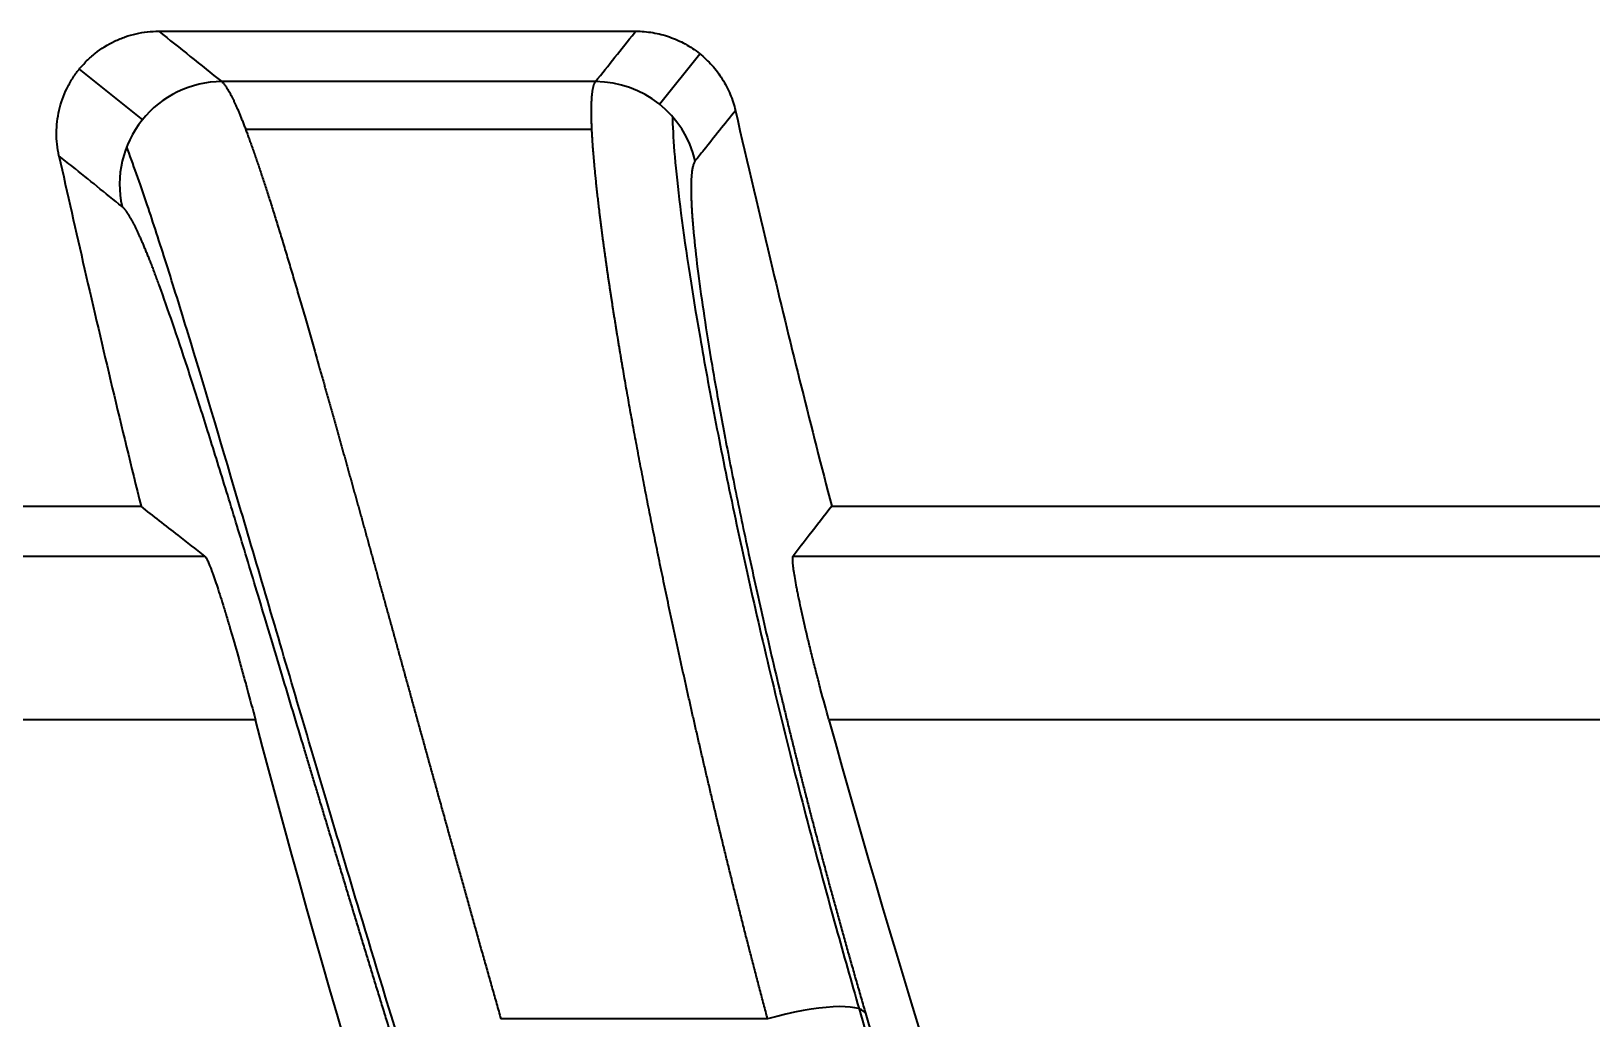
# Model space of a CAD drawing. Header units: millimetres. Extents: x 158 to 1533, y 732 to 1642.
# Drawn here: x 497.62 to 505.27, y 1045.9 to 1050.75 of the extents above; entities that cross this region are included whole.
import ezdxf

# ---------------------------------------------------------------- set-up
doc = ezdxf.new("R2010")
doc.units = ezdxf.units.MM
doc.layers.add('1', color=7, linetype='Continuous', true_color=0xffffff)

msp = doc.modelspace()

# ---------------------------------------------------------------- linework, layer by layer
at = {"layer": '1', "color": 7, "linetype": 'Continuous', "lineweight": 35}
for p, q in [((498.2418, 1050.7464), (500.5809, 1050.7464)), ((500.6973, 1050.3886), (500.8948, 1050.6362)), ((497.8517, 1050.5608), (498.1614, 1050.3122)), ((500.3839, 1050.4991), (498.5507, 1050.4991)), ((498.6669, 1050.2665), (500.366, 1050.2665)), ((488.6782, 1048.4164), (498.1544, 1048.4164)), ((501.5422, 1048.4164), (511.0184, 1048.4164)), ((488.4894, 1048.1719), (498.4672, 1048.1719)), ((501.3534, 1048.1719), (511.3312, 1048.1719)), ((498.7155, 1047.369), (488.6645, 1047.369)), ((511.5795, 1047.369), (501.5285, 1047.369)), ((501.228, 1045.9023), (499.9194, 1045.9023))]:
    msp.add_line(p, q, dxfattribs=at)
for centre, major_axis, ratio, start_param, end_param in [((498.5507, 1049.9973), (0.3137, 0.3926), 0.996495, 0.675894, 2.465701), ((500.3839, 1049.9973), (-0.3933, 0.3127), 0.997766, 4.041752, 5.383024), ((501.228, 1045.7836), (-0.4824, -0.1405), 0.227382, 3.195318, 4.646249)]:
    msp.add_ellipse(centre, major_axis=major_axis, ratio=ratio, start_param=start_param, end_param=end_param, dxfattribs=at)
for points, knots in [([(497.7519, 1050.1358), (497.7478, 1050.1543), (497.7447, 1050.1729), (497.7407, 1050.2104), (497.7389, 1050.2478), (497.7411, 1050.2849), (497.7455, 1050.322), (497.7487, 1050.3405), (497.7615, 1050.3956), (497.774, 1050.4307), (497.7985, 1050.481), (497.8076, 1050.4975), (497.8278, 1050.5293), (497.8496, 1050.5598), (497.8745, 1050.5874), (497.9009, 1050.6137), (497.915, 1050.6262), (497.9593, 1050.6614), (497.991, 1050.6811), (498.0414, 1050.7052), (498.0587, 1050.7124), (498.0944, 1050.7248), (498.1124, 1050.7299), (498.1669, 1050.7423), (498.204, 1050.7464), (498.2418, 1050.7464)], [0, 0, 0, 0, 0.0625, 0.0625, 0.125, 0.1875, 0.1875, 0.25, 0.25, 0.375, 0.375, 0.4375, 0.4375, 0.5, 0.5625, 0.5625, 0.625, 0.625, 0.75, 0.75, 0.8125, 0.8125, 0.875, 0.875, 1, 1, 1, 1]), ([(500.3839, 1050.4991), (500.4475, 1050.579), (500.5111, 1050.6589), (500.5768, 1050.7413), (500.5788, 1050.7439), (500.5809, 1050.7464)], [0, 0, 0, 0, 0.969046, 0.969046, 1, 1, 1, 1]), ([(500.5809, 1050.7464), (500.6093, 1050.7464), (500.6373, 1050.7441), (500.6925, 1050.7347), (500.7198, 1050.7277), (500.7734, 1050.7089), (500.7991, 1050.6974), (500.8481, 1050.6704), (500.8715, 1050.6548), (500.9159, 1050.6193), (500.9363, 1050.6), (500.9737, 1050.5582), (500.9906, 1050.5358), (501.0208, 1050.4877), (501.0466, 1050.4377), (501.0637, 1050.3842), (501.0701, 1050.3565)], [0, 0, 0, 0, 0.125, 0.125, 0.25, 0.25, 0.375, 0.375, 0.5, 0.5, 0.625, 0.625, 0.75, 0.75, 0.875, 1, 1, 1, 1]), ([(498.5507, 1050.4991), (498.5522, 1050.4977), (498.5551, 1050.4951), (498.5596, 1050.49), (498.5644, 1050.4841), (498.5693, 1050.4774), (498.5744, 1050.4698), (498.5797, 1050.4613), (498.5852, 1050.4519), (498.5908, 1050.4417), (498.5966, 1050.4307), (498.6027, 1050.4187), (498.6088, 1050.4059), (498.6152, 1050.3923), (498.6217, 1050.3777), (498.6285, 1050.3623), (498.6354, 1050.346), (498.6424, 1050.3289), (498.6497, 1050.3109), (498.6571, 1050.292), (498.6648, 1050.2722), (498.6726, 1050.2515), (498.6805, 1050.23), (498.6887, 1050.2077), (498.697, 1050.1844), (498.7055, 1050.1603), (498.7142, 1050.1353), (498.7231, 1050.1095), (498.7322, 1050.0828), (498.7414, 1050.0552), (498.7508, 1050.0267), (498.7604, 1049.9974), (498.7702, 1049.9673), (498.7801, 1049.9363), (498.7903, 1049.9044), (498.8006, 1049.8717), (498.8111, 1049.8381), (498.8217, 1049.8037), (498.8326, 1049.7685), (498.8436, 1049.7324), (498.8548, 1049.6954), (498.8662, 1049.6577), (498.8778, 1049.6191), (498.8895, 1049.5796), (498.9014, 1049.5394), (498.9135, 1049.4983), (498.9258, 1049.4564), (498.9383, 1049.4137), (498.9509, 1049.3702), (498.9637, 1049.3259), (498.9767, 1049.2808), (498.9899, 1049.2349), (499.0033, 1049.1882), (499.0168, 1049.1407), (499.028, 1049.1015), (499.0366, 1049.071), (499.0428, 1049.0493), (499.0489, 1049.0275), (499.0552, 1049.0055), (499.0614, 1048.9834), (499.0677, 1048.9611), (499.074, 1048.9386), (499.0804, 1048.916), (499.0869, 1048.8931), (499.0933, 1048.8702), (499.0998, 1048.847), (499.1064, 1048.8237), (499.113, 1048.8002), (499.1196, 1048.7765), (499.1263, 1048.7527), (499.133, 1048.7287), (499.1398, 1048.7045), (499.1466, 1048.6802), (499.1534, 1048.6557), (499.1603, 1048.631), (499.1672, 1048.6062), (499.1742, 1048.5812), (499.1812, 1048.5561), (499.1883, 1048.5307), (499.1953, 1048.5052), (499.2025, 1048.4796), (499.2097, 1048.4538), (499.2169, 1048.4278), (499.2241, 1048.4016), (499.2314, 1048.3753), (499.2388, 1048.3488), (499.2462, 1048.3222), (499.2536, 1048.2954), (499.2611, 1048.2684), (499.2686, 1048.2413), (499.2761, 1048.214), (499.2837, 1048.1866), (499.2914, 1048.159), (499.2991, 1048.1312), (499.3068, 1048.1033), (499.3145, 1048.0752), (499.3223, 1048.0469), (499.3302, 1048.0185), (499.3381, 1047.99), (499.346, 1047.9612), (499.354, 1047.9324), (499.362, 1047.9033), (499.3701, 1047.8741), (499.3782, 1047.8448), (499.3863, 1047.8153), (499.3945, 1047.7856), (499.4027, 1047.7558), (499.411, 1047.7259), (499.4193, 1047.6958), (499.4276, 1047.6655), (499.436, 1047.6351), (499.4445, 1047.6045), (499.4529, 1047.5738), (499.4614, 1047.5429), (499.47, 1047.5119), (499.4786, 1047.4808), (499.4872, 1047.4495), (499.4959, 1047.418), (499.5047, 1047.3864), (499.5134, 1047.3547), (499.5222, 1047.3228), (499.5311, 1047.2908), (499.54, 1047.2586), (499.5489, 1047.2263), (499.5579, 1047.1938), (499.5669, 1047.1612), (499.576, 1047.1285), (499.5851, 1047.0956), (499.5942, 1047.0626), (499.6034, 1047.0295), (499.6126, 1046.9962), (499.6219, 1046.9628), (499.6312, 1046.9292), (499.6406, 1046.8955), (499.65, 1046.8617), (499.6594, 1046.8278), (499.6689, 1046.7937), (499.6784, 1046.7595), (499.688, 1046.7251), (499.6976, 1046.6907), (499.7072, 1046.6561), (499.7169, 1046.6214), (499.7266, 1046.5865), (499.7364, 1046.5516), (499.7462, 1046.5165), (499.7561, 1046.4813), (499.766, 1046.4459), (499.7759, 1046.4105), (499.7859, 1046.3749), (499.7959, 1046.3392), (499.806, 1046.3034), (499.8161, 1046.2675), (499.8262, 1046.2315), (499.8364, 1046.1953), (499.8466, 1046.1591), (499.8569, 1046.1227), (499.8672, 1046.0863), (499.8776, 1046.0497), (499.888, 1046.013), (499.8984, 1045.9762), (499.9089, 1045.9393), (499.9159, 1045.9146), (499.9194, 1045.9023)], [0, 0, 0, 0, 0.009142, 0.018296, 0.02746, 0.036635, 0.045822, 0.055019, 0.064228, 0.073447, 0.082678, 0.091921, 0.101174, 0.11044, 0.119716, 0.129004, 0.138304, 0.147615, 0.156938, 0.166273, 0.175619, 0.184977, 0.194347, 0.203729, 0.213123, 0.222529, 0.231947, 0.241378, 0.25082, 0.260274, 0.269741, 0.27922, 0.288712, 0.298216, 0.307732, 0.317261, 0.326803, 0.336357, 0.345923, 0.355503, 0.365095, 0.3747, 0.384318, 0.393948, 0.403592, 0.413248, 0.422918, 0.432601, 0.442296, 0.452005, 0.461727, 0.471463, 0.481211, 0.490973, 0.500749, 0.505052, 0.509363, 0.51368, 0.518003, 0.522334, 0.526671, 0.531015, 0.535365, 0.539723, 0.544087, 0.548457, 0.552835, 0.557219, 0.56161, 0.566008, 0.570413, 0.574824, 0.579243, 0.583667, 0.588099, 0.592538, 0.596983, 0.601435, 0.605894, 0.61036, 0.614832, 0.619311, 0.623797, 0.62829, 0.63279, 0.637297, 0.64181, 0.64633, 0.650857, 0.655391, 0.659932, 0.664479, 0.669034, 0.673595, 0.678163, 0.682738, 0.68732, 0.691908, 0.696504, 0.701106, 0.705716, 0.710332, 0.714955, 0.719585, 0.724222, 0.728865, 0.733516, 0.738173, 0.742838, 0.747509, 0.752187, 0.756872, 0.761564, 0.766263, 0.770969, 0.775682, 0.780401, 0.785128, 0.789861, 0.794602, 0.799349, 0.804104, 0.808865, 0.813633, 0.818408, 0.82319, 0.827979, 0.832775, 0.837578, 0.842388, 0.847205, 0.852029, 0.85686, 0.861698, 0.866543, 0.871395, 0.876253, 0.881119, 0.885992, 0.890872, 0.895758, 0.900652, 0.905553, 0.91046, 0.915375, 0.920297, 0.925226, 0.930161, 0.935104, 0.940054, 0.945011, 0.949975, 0.954946, 0.959923, 0.964908, 0.9699, 0.974899, 0.979905, 0.984918, 0.989939, 0.994966, 1, 1, 1, 1]), ([(501.228, 1045.9023), (501.2217, 1045.9261), (501.209, 1045.9736), (501.1903, 1046.0446), (501.1717, 1046.1153), (501.1534, 1046.1858), (501.1353, 1046.2559), (501.1174, 1046.3258), (501.0997, 1046.3953), (501.0823, 1046.4645), (501.065, 1046.5333), (501.048, 1046.6019), (501.0311, 1046.67), (501.0145, 1046.7378), (500.9981, 1046.8052), (500.9819, 1046.8723), (500.966, 1046.9389), (500.9502, 1047.0052), (500.9346, 1047.071), (500.9193, 1047.1364), (500.9042, 1047.2014), (500.8893, 1047.266), (500.8746, 1047.3301), (500.8601, 1047.3937), (500.8458, 1047.4569), (500.8318, 1047.5196), (500.8179, 1047.5819), (500.8043, 1047.6436), (500.7909, 1047.7049), (500.7777, 1047.7657), (500.7647, 1047.8259), (500.7519, 1047.8856), (500.7393, 1047.9448), (500.727, 1048.0035), (500.7148, 1048.0616), (500.7029, 1048.1192), (500.6912, 1048.1763), (500.6797, 1048.2327), (500.6684, 1048.2886), (500.6573, 1048.3439), (500.6465, 1048.3987), (500.6358, 1048.4528), (500.6254, 1048.5064), (500.6152, 1048.5593), (500.6052, 1048.6117), (500.5954, 1048.6634), (500.5858, 1048.7145), (500.5764, 1048.765), (500.5673, 1048.8149), (500.5583, 1048.8641), (500.5496, 1048.9126), (500.5411, 1048.9605), (500.5328, 1049.0078), (500.5247, 1049.0544), (500.5181, 1049.0927), (500.5129, 1049.1231), (500.5091, 1049.1457), (500.5053, 1049.1682), (500.5016, 1049.1905), (500.498, 1049.2127), (500.4943, 1049.2347), (500.4908, 1049.2566), (500.4872, 1049.2783), (500.4838, 1049.2998), (500.4803, 1049.3212), (500.4769, 1049.3424), (500.4736, 1049.3635), (500.4703, 1049.3843), (500.4671, 1049.4051), (500.4639, 1049.4256), (500.4608, 1049.446), (500.4577, 1049.4662), (500.4547, 1049.4863), (500.4517, 1049.5062), (500.4488, 1049.5259), (500.4459, 1049.5454), (500.4431, 1049.5648), (500.4403, 1049.584), (500.4376, 1049.603), (500.4349, 1049.6218), (500.4323, 1049.6405), (500.4297, 1049.659), (500.4271, 1049.6773), (500.4247, 1049.6955), (500.4222, 1049.7134), (500.4198, 1049.7312), (500.4175, 1049.7488), (500.4152, 1049.7662), (500.413, 1049.7834), (500.4108, 1049.8005), (500.4087, 1049.8173), (500.4066, 1049.834), (500.4045, 1049.8505), (500.4026, 1049.8668), (500.4006, 1049.8829), (500.3987, 1049.8989), (500.3969, 1049.9146), (500.3951, 1049.9302), (500.3934, 1049.9455), (500.3917, 1049.9607), (500.39, 1049.9757), (500.3885, 1049.9904), (500.3869, 1050.005), (500.3854, 1050.0194), (500.384, 1050.0336), (500.3826, 1050.0476), (500.3813, 1050.0614), (500.38, 1050.075), (500.3787, 1050.0885), (500.3775, 1050.1017), (500.3764, 1050.1147), (500.3753, 1050.1275), (500.3742, 1050.1401), (500.3733, 1050.1525), (500.3723, 1050.1647), (500.3714, 1050.1767), (500.3706, 1050.1885), (500.3698, 1050.2001), (500.369, 1050.2115), (500.3683, 1050.2227), (500.3677, 1050.2337), (500.3671, 1050.2444), (500.3665, 1050.255), (500.366, 1050.2653), (500.3656, 1050.2755), (500.3652, 1050.2854), (500.3648, 1050.2952), (500.3645, 1050.3047), (500.3643, 1050.314), (500.3641, 1050.3231), (500.364, 1050.3319), (500.3639, 1050.3406), (500.3638, 1050.3491), (500.3638, 1050.3573), (500.3638, 1050.3653), (500.3639, 1050.3731), (500.3641, 1050.3807), (500.3643, 1050.3881), (500.3645, 1050.3953), (500.3648, 1050.4022), (500.3652, 1050.4089), (500.3656, 1050.4155), (500.366, 1050.4217), (500.3665, 1050.4278), (500.3671, 1050.4337), (500.3677, 1050.4393), (500.3683, 1050.4447), (500.369, 1050.4499), (500.3697, 1050.4549), (500.3705, 1050.4596), (500.3714, 1050.4641), (500.3723, 1050.4684), (500.3732, 1050.4725), (500.3742, 1050.4764), (500.3752, 1050.48), (500.3763, 1050.4834), (500.3775, 1050.4866), (500.3787, 1050.4895), (500.3799, 1050.4923), (500.3812, 1050.4948), (500.3825, 1050.4971), (500.3835, 1050.4984), (500.3839, 1050.4991)], [0, 0, 0, 0, 0.009737, 0.019461, 0.029172, 0.038871, 0.048558, 0.058232, 0.067894, 0.077544, 0.087181, 0.096807, 0.10642, 0.116022, 0.125611, 0.135189, 0.144756, 0.15431, 0.163853, 0.173384, 0.182904, 0.192413, 0.20191, 0.211396, 0.22087, 0.230334, 0.239786, 0.249228, 0.258659, 0.268078, 0.277487, 0.286886, 0.296273, 0.30565, 0.315017, 0.324373, 0.333719, 0.343055, 0.35238, 0.361695, 0.371001, 0.380296, 0.389581, 0.398857, 0.408122, 0.417378, 0.426625, 0.435862, 0.445089, 0.454307, 0.463516, 0.472716, 0.481906, 0.491088, 0.50026, 0.504859, 0.509459, 0.514061, 0.518663, 0.523267, 0.527871, 0.532477, 0.537083, 0.541691, 0.5463, 0.55091, 0.555521, 0.560133, 0.564746, 0.569361, 0.573977, 0.578593, 0.583211, 0.587831, 0.592451, 0.597072, 0.601695, 0.606319, 0.610944, 0.615571, 0.620198, 0.624827, 0.629458, 0.634089, 0.638722, 0.643356, 0.647991, 0.652628, 0.657266, 0.661905, 0.666546, 0.671188, 0.675831, 0.680476, 0.685122, 0.68977, 0.694418, 0.699069, 0.70372, 0.708374, 0.713028, 0.717684, 0.722341, 0.727, 0.731661, 0.736322, 0.740986, 0.74565, 0.750317, 0.754984, 0.759654, 0.764324, 0.768997, 0.773671, 0.778346, 0.783023, 0.787702, 0.792382, 0.797063, 0.801747, 0.806432, 0.811118, 0.815806, 0.820496, 0.825187, 0.829881, 0.834575, 0.839272, 0.84397, 0.848669, 0.853371, 0.858074, 0.862779, 0.867485, 0.872194, 0.876904, 0.881615, 0.886329, 0.891044, 0.895761, 0.90048, 0.9052, 0.909923, 0.914647, 0.919373, 0.924101, 0.92883, 0.933562, 0.938295, 0.94303, 0.947767, 0.952506, 0.957247, 0.96199, 0.966734, 0.971481, 0.976229, 0.980979, 0.985732, 0.990486, 0.995242, 1, 1, 1, 1]), ([(501.0701, 1050.3565), (501.0182, 1050.2919), (500.9664, 1050.2273), (500.9007, 1050.1452), (500.8868, 1050.1278), (500.8728, 1050.1104)], [0, 0, 0, 0, 0.787561, 0.787561, 1, 1, 1, 1]), ([(501.0701, 1050.3565), (501.1291, 1050.0981), (501.2805, 1049.4514), (501.4416, 1048.8047), (501.5422, 1048.4164)], [0, 0, 0, 0, 0.399485, 1, 1, 1, 1]), ([(500.7613, 1050.3274), (500.7614, 1050.3227), (500.7615, 1050.3178), (500.7627, 1050.2618), (500.7662, 1050.2008), (500.7785, 1050.0583), (500.7872, 1049.9769), (500.8208, 1049.7079), (500.8531, 1049.4939), (500.918, 1049.1215), (500.9425, 1048.9881), (500.9963, 1048.7096), (501.0257, 1048.5641), (501.0896, 1048.2608), (501.1241, 1048.1031), (501.1986, 1047.7756), (501.2388, 1047.6049), (501.3666, 1047.0815), (501.4608, 1046.72), (501.6007, 1046.2165), (501.6383, 1046.0843), (501.6769, 1045.9511)], [0, 0, 0, 0, 0.00894, 0.00894, 0.101578, 0.101578, 0.194215, 0.194215, 0.37949, 0.37949, 0.472127, 0.472127, 0.564764, 0.564764, 0.657402, 0.657402, 0.750039, 0.750039, 0.935314, 0.935314, 1, 1, 1, 1]), ([(497.7519, 1050.1358), (497.7931, 1049.9502), (497.9227, 1049.3761), (498.0589, 1048.8034), (498.1544, 1048.4164)], [0, 0, 0, 0, 0.323016, 1, 1, 1, 1]), ([(498.0613, 1049.8866), (497.9799, 1049.952), (497.8986, 1050.0175), (497.7956, 1050.1006), (497.7737, 1050.1182), (497.7519, 1050.1358)], [0, 0, 0, 0, 0.787837, 0.787837, 1, 1, 1, 1]), ([(499.4551, 1045.6785), (499.3774, 1045.931), (499.3012, 1046.1817), (499.1171, 1046.7936), (499.0119, 1047.1483), (498.8113, 1047.8288), (498.7157, 1048.1551), (498.5407, 1048.7482), (498.4601, 1049.0191), (498.3483, 1049.3848), (498.3126, 1049.4996), (498.2457, 1049.7102), (498.2144, 1049.8067), (498.1484, 1050.0028), (498.1147, 1050.0981), (498.084, 1050.1792)], [0, 0, 0, 0, 0.125177, 0.125177, 0.31461, 0.31461, 0.504043, 0.504043, 0.693476, 0.693476, 0.788192, 0.788192, 0.882909, 0.882909, 1, 1, 1, 1]), ([(500.8728, 1050.1104), (500.8718, 1050.109), (500.8698, 1050.1062), (500.867, 1050.1008), (500.8645, 1050.0944), (500.8622, 1050.0871), (500.8601, 1050.0788), (500.8583, 1050.0696), (500.8568, 1050.0593), (500.8554, 1050.0481), (500.8543, 1050.0359), (500.8535, 1050.0228), (500.8529, 1050.0086), (500.8525, 1049.9935), (500.8523, 1049.9774), (500.8524, 1049.9604), (500.8528, 1049.9423), (500.8534, 1049.9233), (500.8542, 1049.9034), (500.8553, 1049.8824), (500.8566, 1049.8605), (500.8582, 1049.8376), (500.86, 1049.8137), (500.8621, 1049.7889), (500.8644, 1049.7631), (500.8712, 1049.6919), (500.886, 1049.5631), (500.9153, 1049.3531), (500.9539, 1049.1128), (501.0017, 1048.8436), (501.0585, 1048.5483), (501.1245, 1048.2288), (501.1998, 1047.8861), (501.2586, 1047.6334), (501.2937, 1047.4872), (501.3015, 1047.4547), (501.3094, 1047.4221), (501.3174, 1047.3893), (501.3254, 1047.3565), (501.3335, 1047.3236), (501.3416, 1047.2906), (501.3498, 1047.2575), (501.3581, 1047.2243), (501.3664, 1047.191), (501.3748, 1047.1576), (501.3832, 1047.1241), (501.3917, 1047.0905), (501.4003, 1047.0568), (501.4089, 1047.0231), (501.4176, 1046.9892), (501.4263, 1046.9552), (501.4351, 1046.9212), (501.444, 1046.887), (501.4529, 1046.8528), (501.4619, 1046.8185), (501.471, 1046.784), (501.4801, 1046.7495), (501.4893, 1046.7149), (501.4985, 1046.6802), (501.5079, 1046.6454), (501.5172, 1046.6105), (501.5267, 1046.5755), (501.5362, 1046.5404), (501.5458, 1046.5052), (501.5554, 1046.47), (501.5651, 1046.4346), (501.5749, 1046.3991), (501.5847, 1046.3636), (501.5946, 1046.3279), (501.6046, 1046.2922), (501.6146, 1046.2564), (501.6247, 1046.2205), (501.6349, 1046.1845), (501.6452, 1046.1483), (501.6555, 1046.1122), (501.6658, 1046.0759), (501.6763, 1046.0395), (501.6868, 1046.003), (501.6974, 1045.9664), (501.7045, 1045.942), (501.708, 1045.9298)], [0, 0, 0, 0, 0.010502, 0.020982, 0.031443, 0.041885, 0.052312, 0.062725, 0.073125, 0.083516, 0.093899, 0.104275, 0.114648, 0.125018, 0.135388, 0.145761, 0.156137, 0.166518, 0.176908, 0.187307, 0.197719, 0.208144, 0.218584, 0.229042, 0.23952, 0.250018, 0.312745, 0.374995, 0.437189, 0.499746, 0.562169, 0.624357, 0.686721, 0.749669, 0.755133, 0.760592, 0.766046, 0.771497, 0.776943, 0.782386, 0.787825, 0.793261, 0.798694, 0.804124, 0.809551, 0.814977, 0.820401, 0.825823, 0.831243, 0.836663, 0.842081, 0.847499, 0.852917, 0.858334, 0.863751, 0.869169, 0.874588, 0.880008, 0.885428, 0.890851, 0.896274, 0.9017, 0.907128, 0.912559, 0.917992, 0.923429, 0.928869, 0.934312, 0.939759, 0.94521, 0.950665, 0.956125, 0.96159, 0.96706, 0.972535, 0.978016, 0.983502, 0.988995, 0.994494, 1, 1, 1, 1]), ([(499.4384, 1045.6406), (499.4308, 1045.6653), (499.4154, 1045.7146), (499.3927, 1045.7883), (499.37, 1045.8616), (499.3476, 1045.9346), (499.3252, 1046.0071), (499.3031, 1046.0792), (499.2811, 1046.151), (499.2593, 1046.2224), (499.2376, 1046.2934), (499.216, 1046.364), (499.1947, 1046.4343), (499.1734, 1046.5041), (499.1523, 1046.5736), (499.1314, 1046.6427), (499.1106, 1046.7114), (499.0899, 1046.7797), (499.0694, 1046.8476), (499.049, 1046.9152), (499.0287, 1046.9823), (499.0086, 1047.0491), (498.9886, 1047.1154), (498.9688, 1047.1814), (498.9178, 1047.351), (498.8381, 1047.6164), (498.7341, 1047.9622), (498.6364, 1048.2848), (498.5448, 1048.584), (498.4593, 1048.8578), (498.3806, 1049.1033), (498.3087, 1049.3184), (498.2638, 1049.4454), (498.2403, 1049.5095), (498.2357, 1049.5221), (498.2311, 1049.5345), (498.2265, 1049.5466), (498.222, 1049.5586), (498.2176, 1049.5703), (498.2132, 1049.5818), (498.2088, 1049.5932), (498.2045, 1049.6043), (498.2003, 1049.6152), (498.1961, 1049.6259), (498.1919, 1049.6364), (498.1878, 1049.6467), (498.1837, 1049.6567), (498.1797, 1049.6666), (498.1757, 1049.6763), (498.1718, 1049.6857), (498.1679, 1049.695), (498.1641, 1049.704), (498.1603, 1049.7128), (498.1565, 1049.7214), (498.1529, 1049.7298), (498.1492, 1049.738), (498.1456, 1049.746), (498.1421, 1049.7538), (498.1385, 1049.7614), (498.1351, 1049.7687), (498.1317, 1049.7759), (498.1283, 1049.7828), (498.125, 1049.7896), (498.1217, 1049.7961), (498.1185, 1049.8024), (498.1153, 1049.8085), (498.1122, 1049.8144), (498.1091, 1049.8201), (498.106, 1049.8256), (498.103, 1049.8308), (498.1001, 1049.8359), (498.0972, 1049.8407), (498.0943, 1049.8454), (498.0915, 1049.8498), (498.0887, 1049.854), (498.086, 1049.858), (498.0833, 1049.8618), (498.0807, 1049.8654), (498.0781, 1049.8688), (498.0756, 1049.872), (498.0731, 1049.8749), (498.0706, 1049.8777), (498.0682, 1049.8802), (498.0658, 1049.8826), (498.0635, 1049.8847), (498.062, 1049.8859), (498.0613, 1049.8866)], [0, 0, 0, 0, 0.010999, 0.021973, 0.032926, 0.043858, 0.054771, 0.065669, 0.076551, 0.087421, 0.098281, 0.109131, 0.119975, 0.130814, 0.14165, 0.152485, 0.163321, 0.17416, 0.185003, 0.195854, 0.206713, 0.217583, 0.228466, 0.239362, 0.250276, 0.313092, 0.375277, 0.437212, 0.499283, 0.561812, 0.624021, 0.686322, 0.749129, 0.753943, 0.758751, 0.763553, 0.768349, 0.77314, 0.777924, 0.782704, 0.787478, 0.792247, 0.797012, 0.801772, 0.806527, 0.811278, 0.816025, 0.820768, 0.825508, 0.830244, 0.834976, 0.839706, 0.844433, 0.849156, 0.853877, 0.858596, 0.863313, 0.868027, 0.87274, 0.877451, 0.882161, 0.88687, 0.891577, 0.896284, 0.90099, 0.905695, 0.9104, 0.915105, 0.91981, 0.924516, 0.929222, 0.933928, 0.938636, 0.943345, 0.948054, 0.952766, 0.957478, 0.962193, 0.96691, 0.971629, 0.97635, 0.981074, 0.985801, 0.990531, 0.995264, 1, 1, 1, 1]), ([(498.4672, 1048.1719), (498.4236, 1048.2059), (498.3193, 1048.2873), (498.215, 1048.3689), (498.1544, 1048.4164)], [0, 0, 0, 0, 0.418136, 1, 1, 1, 1]), ([(501.5422, 1048.4164), (501.5055, 1048.3689), (501.4425, 1048.2874), (501.3796, 1048.206), (501.3534, 1048.1719)], [0, 0, 0, 0, 0.581794, 1, 1, 1, 1]), ([(498.4672, 1048.1719), (498.4689, 1048.1705), (498.471, 1048.1679), (498.4746, 1048.1621), (498.4758, 1048.1598), (498.4785, 1048.1547), (498.4799, 1048.1518), (498.4873, 1048.136), (498.4942, 1048.1188), (498.5042, 1048.0915), (498.5063, 1048.0858), (498.5106, 1048.0738), (498.5128, 1048.0675), (498.5196, 1048.0477), (498.5243, 1048.0337), (498.539, 1047.9887), (498.5496, 1047.9552), (498.5667, 1047.8995), (498.5726, 1047.8799), (498.5846, 1047.8397), (498.5907, 1047.819), (498.6093, 1047.7553), (498.6221, 1047.7105), (498.6386, 1047.6517), (498.6419, 1047.6398), (498.6486, 1047.6159), (498.6519, 1047.6038), (498.6619, 1047.5676), (498.6686, 1047.5433), (498.6887, 1047.4696), (498.7021, 1047.4197), (498.7155, 1047.369)], [0, 0, 0, 0, 0.0625, 0.0625, 0.09375, 0.09375, 0.125, 0.125, 0.25, 0.25, 0.28125, 0.28125, 0.3125, 0.3125, 0.375, 0.375, 0.5, 0.5, 0.5625, 0.5625, 0.625, 0.625, 0.75, 0.75, 0.78125, 0.78125, 0.8125, 0.8125, 0.875, 0.875, 1, 1, 1, 1]), ([(501.5285, 1047.369), (501.5146, 1047.4192), (501.5012, 1047.4689), (501.4849, 1047.5306), (501.4816, 1047.543), (501.4753, 1047.5674), (501.4721, 1047.5796), (501.4628, 1047.6156), (501.4508, 1047.663), (501.4367, 1047.7202), (501.4287, 1047.7536), (501.4234, 1047.7757), (501.4208, 1047.7867), (501.4082, 1047.8405), (501.3991, 1047.8806), (501.3871, 1047.9363), (501.3833, 1047.9541), (501.3781, 1047.9797), (501.3764, 1047.988), (501.3732, 1048.0041), (501.3717, 1048.0119), (501.3645, 1048.0495), (501.3601, 1048.0755), (501.356, 1048.1028), (501.3553, 1048.108), (501.354, 1048.1178), (501.3534, 1048.1225), (501.352, 1048.1355), (501.3514, 1048.1429), (501.3505, 1048.1615), (501.3513, 1048.1692), (501.3534, 1048.1719)], [0, 0, 0, 0, 0.125, 0.125, 0.15625, 0.15625, 0.1875, 0.1875, 0.25, 0.3125, 0.34375, 0.34375, 0.375, 0.375, 0.5, 0.5, 0.5625, 0.5625, 0.59375, 0.59375, 0.625, 0.625, 0.75, 0.75, 0.78125, 0.78125, 0.8125, 0.8125, 0.875, 0.875, 1, 1, 1, 1]), ([(502.1438, 989.8293), (502.1438, 994.5276), (500.829, 1003.2298), (498.7524, 1016.0928), (495.7866, 1025.8467), (491.759, 1033.2624), (488.2137, 1039.7706), (486.6015, 1044.5356), (485.8515, 1047.369)], [0, 0, 0, 0, 0.234763, 0.435969, 0.637175, 0.74438, 0.851584, 1, 1, 1, 1]), ([(488.6645, 1047.369), (489.3434, 1044.9175), (490.8291, 1040.6592), (494.1035, 1034.6396), (498.3022, 1026.9197), (501.4359, 1016.6053), (503.5041, 1003.6742), (504.8627, 994.7985), (504.8627, 989.8293)], [0, 0, 0, 0, 0.137099, 0.245729, 0.354358, 0.558237, 0.762117, 1, 1, 1, 1]), ([(512.2224, 1011.8567), (511.9588, 1013.2427), (510.8498, 1018.6141), (508.6506, 1025.8467), (504.623, 1033.2624), (501.0777, 1039.7706), (499.4655, 1044.5356), (498.7155, 1047.369)], [0, 0, 0, 0, 0.109664, 0.427272, 0.596497, 0.765722, 1, 1, 1, 1]), ([(501.5285, 1047.369), (502.2074, 1044.9175), (503.6931, 1040.6592), (506.9675, 1034.6396), (511.1662, 1026.9197), (514.2999, 1016.6053), (516.3681, 1003.6742), (517.7267, 994.7985), (517.7267, 989.8293)], [0, 0, 0, 0, 0.137099, 0.245729, 0.354358, 0.558237, 0.762117, 1, 1, 1, 1]), ([(488.8129, 1045.9511), (488.8577, 1045.7971), (488.9032, 1045.6432), (489.4396, 1043.8592), (490.013, 1042.246), (491.3681, 1039.0657), (492.1595, 1037.4999), (493.7954, 1034.3886), (494.6398, 1032.8402), (495.8346, 1030.488), (496.2211, 1029.6992), (496.9528, 1028.1052), (497.2965, 1027.2997), (498.2649, 1024.8584), (498.8285, 1023.1987), (499.8279, 1019.8274), (500.2636, 1018.1158), (501.0408, 1014.6526), (501.3825, 1012.8985), (502.0069, 1009.3747), (502.2891, 1007.6099), (502.7002, 1004.9612), (502.8359, 1004.078), (503.105, 1002.3113), (503.2372, 1001.4276), (503.8646, 997.0061), (504.2535, 993.4581), (504.257, 989.8616), (504.257, 989.8454), (504.257, 989.8293)], [0, 0, 0, 0, 0.008494, 0.008494, 0.098557, 0.098557, 0.18862, 0.18862, 0.278683, 0.278683, 0.323714, 0.323714, 0.368746, 0.368746, 0.458809, 0.458809, 0.548872, 0.548872, 0.638935, 0.638935, 0.728997, 0.728997, 0.774029, 0.774029, 0.81906, 0.81906, 0.999186, 0.999186, 1, 1, 1, 1]), ([(488.844, 1045.9298), (488.9841, 1045.4488), (489.1339, 1044.9598), (489.4562, 1043.9658), (489.6287, 1043.4607), (490.0003, 1042.4342), (490.1995, 1041.9128), (490.5214, 1041.118), (490.6325, 1040.851), (490.8632, 1040.3127), (490.9827, 1040.0414), (491.3544, 1039.221), (491.6195, 1038.6651), (492.1804, 1037.5313), (492.4762, 1036.9534), (493.0934, 1035.7704), (493.4149, 1035.1654), (494.0767, 1033.9223), (494.4173, 1033.284), (494.7614, 1032.6282), (494.7615, 1032.6279), (494.7618, 1032.6274), (494.7623, 1032.6265), (494.7633, 1032.6245), (494.7654, 1032.6205), (494.7696, 1032.6126), (494.778, 1032.5966), (494.7947, 1032.5648), (494.828, 1032.5011), (494.8947, 1032.3737), (495.0275, 1032.1189), (495.1405, 1031.9006), (495.3652, 1031.4642), (495.5132, 1031.1736), (495.9501, 1030.3023), (496.2321, 1029.7226), (496.6354, 1028.8552), (496.7666, 1028.5665), (497.0216, 1027.9898), (497.1455, 1027.7019), (497.5072, 1026.8398), (497.9623, 1025.6947), (498.5722, 1023.9952), (499.1174, 1022.3184), (499.605, 1020.6683), (499.8962, 1019.5883), (500.0344, 1019.0537), (500.0345, 1019.0533), (500.0346, 1019.0527), (500.0348, 1019.0518), (500.0354, 1019.0498), (500.0364, 1019.0456), (500.0386, 1019.0373), (500.0429, 1019.0207), (500.0515, 1018.9874), (500.0686, 1018.921), (500.1026, 1018.788), (500.1701, 1018.5219), (500.3027, 1017.9896), (500.4123, 1017.533), (500.6264, 1016.6196), (500.7624, 1016.0105), (501.1527, 1014.1834), (501.3894, 1012.9653), (501.8311, 1010.5302), (502.0361, 1009.3131), (502.4287, 1006.8812), (502.6165, 1005.6664), (503.1755, 1002.0271), (503.546, 999.6086), (503.9609, 995.9624), (504.0758, 994.744), (504.2363, 992.2961), (504.282, 991.0667), (504.282, 989.8293)], [0, 0, 0, 0, 0.03125, 0.03125, 0.0625, 0.0625, 0.09375, 0.09375, 0.109375, 0.109375, 0.125, 0.125, 0.15625, 0.15625, 0.1875, 0.1875, 0.21875, 0.21875, 0.25, 0.25, 0.250015, 0.250015, 0.250031, 0.250061, 0.250122, 0.250244, 0.250488, 0.250977, 0.251953, 0.253906, 0.257812, 0.265625, 0.265625, 0.28125, 0.28125, 0.3125, 0.3125, 0.328125, 0.328125, 0.34375, 0.34375, 0.375, 0.40625, 0.4375, 0.46875, 0.5, 0.5, 0.500015, 0.500015, 0.500031, 0.500061, 0.500122, 0.500244, 0.500488, 0.500977, 0.501953, 0.503906, 0.507812, 0.515625, 0.53125, 0.53125, 0.5625, 0.5625, 0.625, 0.625, 0.6875, 0.6875, 0.75, 0.75, 0.875, 0.875, 0.9375, 0.9375, 1, 1, 1, 1]), ([(501.6769, 1045.9511), (501.7217, 1045.7971), (501.7672, 1045.6432), (502.3036, 1043.8592), (502.877, 1042.246), (504.2321, 1039.0657), (505.0235, 1037.4999), (506.6594, 1034.3886), (507.5038, 1032.8402), (508.6986, 1030.488), (509.0851, 1029.6992), (509.8168, 1028.1052), (510.1605, 1027.2997), (511.1289, 1024.8584), (511.6925, 1023.1987), (512.6919, 1019.8274), (513.1276, 1018.1158), (513.9048, 1014.6526), (514.2465, 1012.8985), (514.8709, 1009.3747), (515.1531, 1007.6099), (515.5642, 1004.9612), (515.6999, 1004.078), (515.969, 1002.3113), (516.1012, 1001.4276), (516.7286, 997.0061), (517.1175, 993.4581), (517.121, 989.8616), (517.121, 989.8454), (517.121, 989.8293)], [0, 0, 0, 0, 0.008494, 0.008494, 0.098557, 0.098557, 0.18862, 0.18862, 0.278683, 0.278683, 0.323714, 0.323714, 0.368746, 0.368746, 0.458809, 0.458809, 0.548872, 0.548872, 0.638935, 0.638935, 0.728997, 0.728997, 0.774029, 0.774029, 0.81906, 0.81906, 0.999186, 0.999186, 1, 1, 1, 1]), ([(501.708, 1045.9298), (501.8481, 1045.4488), (501.9979, 1044.9598), (502.3202, 1043.9658), (502.4927, 1043.4607), (502.8643, 1042.4342), (503.0635, 1041.9128), (503.3854, 1041.118), (503.4965, 1040.851), (503.7272, 1040.3127), (503.8467, 1040.0414), (504.2184, 1039.221), (504.4835, 1038.6651), (505.0444, 1037.5313), (505.3402, 1036.9534), (505.9574, 1035.7704), (506.2789, 1035.1654), (506.9407, 1033.9223), (507.2813, 1033.284), (507.6254, 1032.6282), (507.6255, 1032.6279), (507.6258, 1032.6274), (507.6263, 1032.6265), (507.6273, 1032.6245), (507.6294, 1032.6205), (507.6336, 1032.6126), (507.642, 1032.5966), (507.6587, 1032.5648), (507.692, 1032.5011), (507.7587, 1032.3737), (507.8915, 1032.1189), (508.0045, 1031.9006), (508.2292, 1031.4642), (508.3772, 1031.1736), (508.8141, 1030.3023), (509.0961, 1029.7226), (509.4994, 1028.8552), (509.6306, 1028.5665), (509.8856, 1027.9898), (510.0095, 1027.7019), (510.3712, 1026.8398), (510.8263, 1025.6947), (511.4362, 1023.9952), (511.9814, 1022.3184), (512.469, 1020.6683), (512.7602, 1019.5883), (512.8984, 1019.0537), (512.8985, 1019.0533), (512.8986, 1019.0527), (512.8988, 1019.0518), (512.8994, 1019.0498), (512.9004, 1019.0456), (512.9026, 1019.0373), (512.9069, 1019.0207), (512.9155, 1018.9874), (512.9326, 1018.921), (512.9666, 1018.788), (513.0341, 1018.5219), (513.1667, 1017.9896), (513.2763, 1017.533), (513.4904, 1016.6196), (513.6264, 1016.0105), (514.0167, 1014.1834), (514.2534, 1012.9653), (514.6951, 1010.5302), (514.9001, 1009.3131), (515.2927, 1006.8812), (515.4805, 1005.6664), (516.0395, 1002.0271), (516.41, 999.6086), (516.8249, 995.9624), (516.9398, 994.744), (517.1003, 992.2961), (517.146, 991.0667), (517.146, 989.8293)], [0, 0, 0, 0, 0.03125, 0.03125, 0.0625, 0.0625, 0.09375, 0.09375, 0.109375, 0.109375, 0.125, 0.125, 0.15625, 0.15625, 0.1875, 0.1875, 0.21875, 0.21875, 0.25, 0.25, 0.250015, 0.250015, 0.250031, 0.250061, 0.250122, 0.250244, 0.250488, 0.250977, 0.251953, 0.253906, 0.257812, 0.265625, 0.265625, 0.28125, 0.28125, 0.3125, 0.3125, 0.328125, 0.328125, 0.34375, 0.34375, 0.375, 0.40625, 0.4375, 0.46875, 0.5, 0.5, 0.500015, 0.500015, 0.500031, 0.500061, 0.500122, 0.500244, 0.500488, 0.500977, 0.501953, 0.503906, 0.507812, 0.515625, 0.53125, 0.53125, 0.5625, 0.5625, 0.625, 0.625, 0.6875, 0.6875, 0.75, 0.75, 0.875, 0.875, 0.9375, 0.9375, 1, 1, 1, 1])]:
    msp.add_open_spline(points, degree=3, knots=knots, dxfattribs=at)
msp.add_open_spline([(498.2418, 1050.7464), (498.3445, 1050.664), (498.4475, 1050.5815), (498.5507, 1050.4991)], degree=3, dxfattribs=at)

doc.saveas('drawing.dxf')
